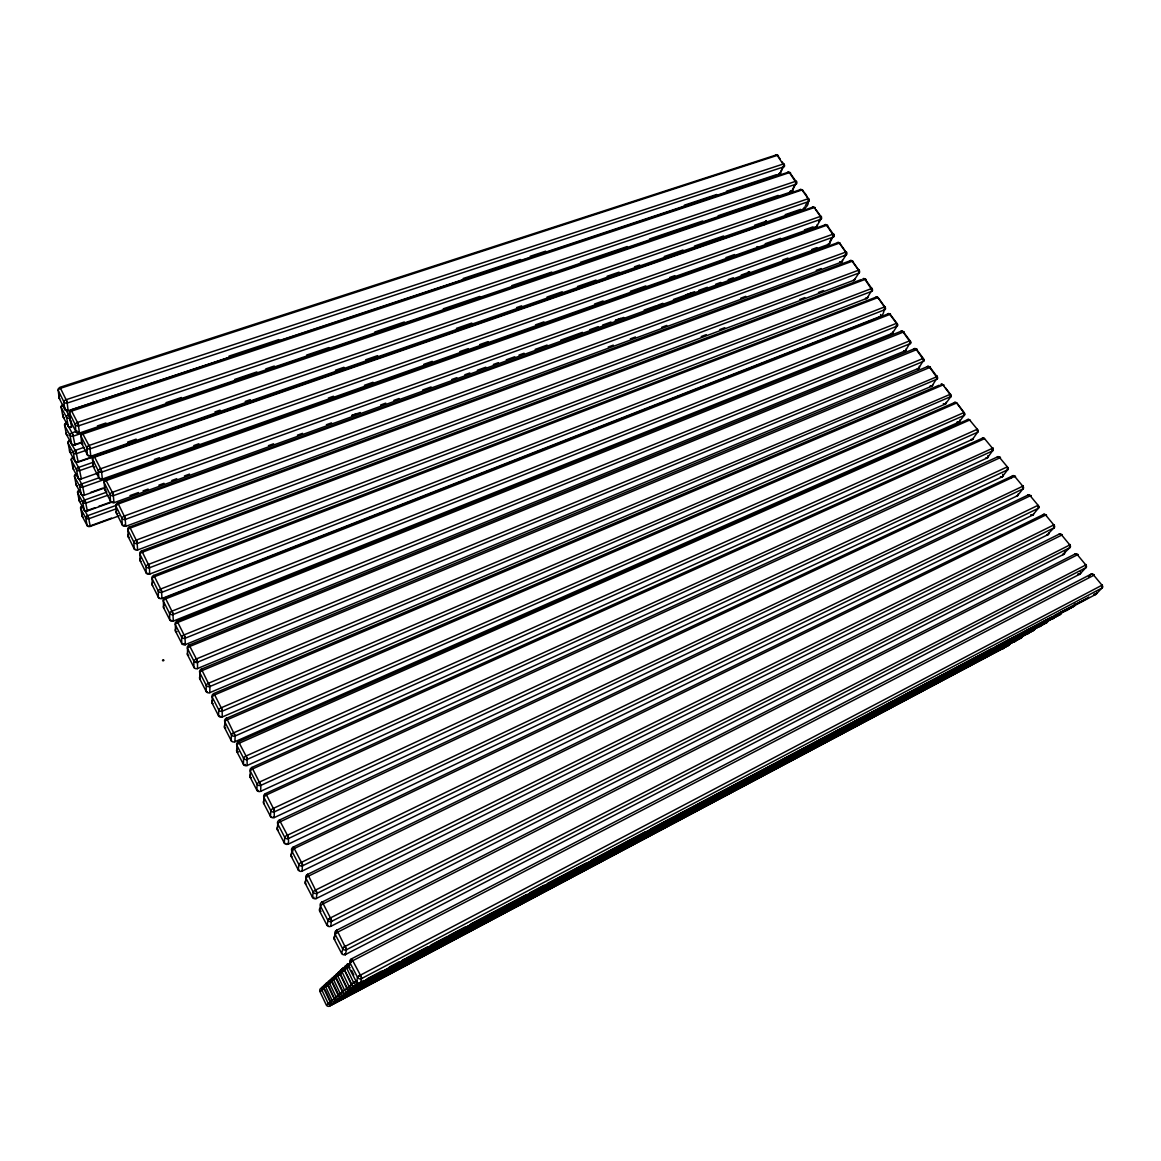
<?xml version="1.0" encoding="UTF-8"?>
<svg xmlns="http://www.w3.org/2000/svg" width="1161" height="1161" viewBox="0 0 1161 1161"><rect width="100%" height="100%" fill="white"/><g stroke="black" fill="none" stroke-linecap="round" stroke-linejoin="round"><path stroke-width="1.5" d="M188.909 645.124L914.055 348.91A2.148 1.364 68.5 0 1 916.145 349.287L923.677 359.997L918.656 368.327L197.515 668.533L197.53 662.191A2.786 2.467 -4.6 0 1 193.843 661.001L187.487 648.52A2.786 2.453 -4.4 0 1 188.895 645.269L190.012 646.343L917.117 349.417M1078.206 554.668L1077.292 554.653L1085.941 565.102M78.208 462.136L75.987 451.658L69.515 440.57A2.554 1.872 -6.3 0 0 68.064 443.081L69.733 451.673L74.914 461.236A2.54 1.887 -6.6 0 0 78.208 462.136L764.91 224.073A1.974 1.306 16.4 0 0 765.665 222.854M992.945 448.088L259.716 781.948L260.891 785.358L251.995 767.537L252.909 768.901A2.873 0.958 -28 0 0 250.297 771.165L250.123 777.202L256.857 790.162A2.83 2.598 -9 0 0 260.63 791.309L987.387 457.898L992.437 450.961A2.249 1.64 31.7 0 0 993.192 449.829M105.636 479.377L824.803 224.987A2.104 1.263 73.1 0 1 826.69 225.278L106.594 480.451A2.685 1.19 -23.6 0 0 104.171 482.584L110.048 494.383A2.714 2.293 -0.7 0 0 113.618 495.587L833.337 237.062A2.09 1.538 29.9 0 0 833.83 234.899L827.532 226.003A2.148 0.769 -36.4 0 0 826.69 225.278L833.569 235.683L829.027 244.231L113.981 502.728L113.168 493.86L105.622 479.595A2.714 2.278 -0.6 0 0 104.171 482.584L104.664 489.507L110.498 501.218A2.67 1.161 -23.8 0 0 112.022 501.799M149.754 574.115L149.334 566.379L142.048 551.49L142.426 552.186A2.728 1.088 -24.5 0 0 139.944 554.305L140.147 560.763L146.17 572.866A2.728 2.366 -1.9 0 0 149.754 574.071L867.078 298.232L871.955 289.974L864.872 279.235A2.119 1.567 31.5 0 0 862.942 278.93A2.119 1.306 71.3 0 1 864.916 279.308L865.888 279.366M885.379 307.012C884.072 305.009 884.987 315.531 879.994 316.561L161.93 598.481A2.728 2.395 -2.3 0 1 158.331 597.262L152.236 585.028L152.135 578.744A2.743 1.045 -24.9 0 1 154.645 576.64L877.89 297.564L884.464 306.954L160.798 588.961A2.743 1.03 -25 0 0 158.273 591.065L158.331 597.262A2.728 1.016 -25 0 0 159.623 597.726M780.192 159.086L778.175 156.213A2.104 0.856 -37.4 0 0 777.26 155.385L783.907 165.472L779.786 174.368L68.122 410.776L67.019 401.59L60.198 387.672L60.575 388.355A2.627 1.321 -22.1 0 0 58.253 390.517L59.095 398.005L64.682 409.238A2.612 1.277 -22.4 0 0 65.64 409.949M1062.881 554.465L1069.745 547.702A2.351 1.727 35.7 0 0 1069.949 545.104L1061.415 534.728A2.293 1.509 59.8 0 0 1058.992 534.234L321.786 902.228A2.932 2.815 -15.9 0 0 320.465 906.044L319.681 911.153L326.981 925.288L327.968 925.244L327.039 925.332M185.368 644.732L184.933 636.721L177.807 622.412L903.882 331.857M222.244 717.121L222.157 709.661L214.059 693.727L214.814 694.931A2.815 0.972 -26.7 0 0 212.231 697.108L212.1 703.116L218.558 715.815A2.786 2.525 -6 0 0 222.259 716.99L945.417 404.013L950.409 397.236A2.177 1.393 66.6 0 0 950.656 396.641L950.467 395.074A2.177 1.393 66.6 0 0 950.046 394.334L942.993 384.886A2.177 1.393 67 0 0 940.86 384.538A2.191 1.625 32.3 0 1 943.719 385.51L943.835 384.813M81.967 495.007A2.453 1.437 -24.4 0 1 81.197 494.267L76.133 484.834L74.565 476.721A2.482 1.858 -7 0 1 75.958 474.225L76.031 473.688M95.158 507.662L86.741 510.695A2.409 1.393 -24.5 0 1 84.216 510.114L82.721 502.249L77.671 492.844A2.424 1.422 -24.2 0 1 79.674 490.624L79.05 490.377A2.453 1.843 -7.3 0 0 77.671 492.844L79.209 500.754L84.216 510.114A2.438 1.858 -7.5 0 0 87.365 510.971L85.406 501.508L79.267 489.986M234.101 732.751L235.175 735.987L227.309 719.718L956.635 402.983L963.819 412.619L234.058 732.635A2.844 0.914 -27.1 0 0 231.431 734.797L231.141 740.544A2.83 0.9 -27.1 0 0 231.649 740.936M84.405 495.137L82.416 485.53L76.582 474.443A2.453 1.466 -24.1 0 0 74.565 476.721L79.659 486.183L81.197 494.267A2.467 1.858 -7.2 0 0 84.405 495.137L104.867 487.852M302.107 871.171L302.455 864.292L293.53 847.196L294.473 848.633A2.946 0.842 -28.8 0 0 291.774 850.882L291.251 856.383L298.275 869.923A2.888 2.728 -13 0 0 302.121 871.098L1032.826 514.991L1038.282 508.329L1038.326 506.138L1037.876 505.383L301.584 862.275A2.946 0.813 -29 0 0 298.856 864.524L298.275 869.923A2.932 0.798 -29 0 0 299.378 870.155M1086.217 564.754L345.368 946.288L346.515 949.713L337.445 931.166L337.938 932.022L1078.061 554.479M356.485 982.119L357.617 977.228L360.316 975.196L1102.413 584.999M859.474 270.382L858.472 270.208L858.806 273.082L137.491 543.406L136.374 540.068L858.574 270.208L852.058 261.065L852.813 261.022L130.221 528.052L137.143 541.94L137.564 550.198M1054.246 524.714L315.966 889.863L317.113 893.273L308.608 876.062L1045.669 515.049L1054.13 525.338A2.322 1.712 34.9 0 1 1053.927 527.892L1047.222 534.786M59.719 387.556L59.733 387.701A2.67 2.162 0.4 0 0 58.253 390.517L63.884 401.808L64.682 409.238A2.656 2.162 0.1 0 0 68.151 410.428M72.533 457.739A2.511 1.872 -6.6 0 0 71.358 460.133L76.51 469.668L78.092 477.984A2.511 1.872 -6.9 0 0 81.343 478.869L79.311 469L73.404 457.826A2.482 1.509 -23.9 0 0 71.358 460.133L72.969 468.478L78.092 477.984A2.482 1.48 -24.2 0 0 79.528 478.84M201.201 669.215L927.392 366.629A2.162 1.379 67.8 0 1 929.497 367.036L937.116 377.847L931.964 386.091L209.807 692.653L209.923 686.485A2.801 2.496 -5.1 0 1 206.223 685.295L199.779 672.669A2.801 2.482 -4.8 0 1 201.187 669.36L202.333 670.492L930.454 367.21M937.507 377.369A2.191 1.611 32 0 1 936.854 379.212L209.923 686.485L201.434 669.142M73.709 444.91A2.54 1.567 -23.9 0 1 71.634 444.01L69.965 435.215L64.682 425.55A2.554 1.596 -23.6 0 1 66.787 423.155L66.148 423.025A2.583 1.887 -6 0 0 64.682 425.55L66.395 434.388L71.634 444.01A2.583 1.901 -6.2 0 0 74.972 444.924L72.795 434.388L66.366 422.517M87.293 511.479L86.741 510.695L87.409 511.377M841.594 262.081L125.751 526.339L125.127 517.893L118.335 503.947L839.403 243.099A2.162 0.74 -36.2 0 1 840.143 243.825L846.5 252.793A2.104 1.553 30.5 0 1 846.021 254.999L841.594 262.081L839.693 261.733A2.104 1.277 72 0 0 841.594 262.081A2.09 1.553 30.6 0 0 842.305 260.311M161.93 598.481L161.582 590.847L153.891 575.435L154.645 576.64M1102.181 584.81L1101.978 588.017L361.564 978.578A2.99 2.917 -33.3 0 1 357.559 977.373C360.824 971.467 362.871 982.337 360.418 975.153L351.885 959.117L352.871 960.655L1094.054 575.159A2.38 1.741 36.9 0 0 1092.98 574.347M118.407 504.106L117.682 502.96L118.407 504.106A2.699 1.161 -23.9 0 0 115.969 506.24L121.905 518.154A2.728 2.322 -1 0 0 125.49 519.373L846.021 254.999L845.672 252.111L839.316 243.055A2.104 1.277 72.6 0 0 837.4 242.809L117.421 503.206A2.728 2.307 -0.8 0 0 115.969 506.24L116.361 513.002L122.253 524.845A2.699 2.307 -1.2 0 0 125.809 526.049L125.809 526.093M63.26 404.942L62.694 404.971A2.627 1.901 -5.7 0 0 61.199 407.511L62.955 416.596L68.267 426.305A2.612 1.916 -5.9 0 0 71.648 427.219L69.5 416.639L64 406.277M119.177 515.832L90.268 526.397A2.409 1.843 -7.9 0 1 87.148 525.541L85.696 517.879L80.704 508.562A2.409 1.829 -7.6 0 1 82.054 506.094L82.678 506.37A2.395 1.379 -24.4 0 0 80.704 508.562L82.199 516.253L87.148 525.541A2.38 1.35 -24.6 0 0 88.817 526.296M1031.026 495.689L1030.112 495.689L1038.514 505.804A2.307 1.683 34.1 0 1 1038.282 508.329L302.745 865.7A2.902 2.743 -12.2 0 1 298.856 864.524L291.774 850.882A2.902 2.714 -11.3 0 1 293.109 847.211L293.254 847.022M247.191 765.578L247.003 757.901L238.6 741.792L239.456 743.084A2.859 1.001 -27.7 0 0 236.873 745.347L236.815 751.573L243.447 764.344A2.815 2.554 -8.2 0 0 247.191 765.491L972.584 439.308L977.504 432.284L977.504 430.092L977.069 429.367L246.161 755.942L247.337 759.367A2.844 2.569 -7.8 0 1 243.563 758.206L236.873 745.347A2.83 2.554 -7.5 0 1 238.252 741.923L238.542 741.734M331.973 979.463C325.733 984.093 329.666 981.292 333.947 977.664M1009.707 643.731A2.133 1.712 52.9 0 1 1008.938 645.24L329.709 1006.05A2.699 2.583 -67 0 1 326.241 1004.918L319.957 991.625A2.685 2.569 -65.3 0 1 321.191 988.04L326.241 984.673M93.968 456.128L93.968 456.258A2.699 2.249 -0.3 0 0 92.503 459.19L93.083 466.258L98.859 477.853A2.656 1.19 -23.4 0 0 100.456 478.463M176.762 621.295L176.748 621.469A2.772 2.409 -4 0 0 175.34 624.676L175.514 631.178L181.74 643.426A2.757 2.424 -4.5 0 0 185.383 644.587L905.464 350.738L910.369 342.321L902.91 331.698A2.148 1.35 69.3 0 0 900.863 331.364L176.835 621.193L177.851 622.485A2.772 1.088 -25.8 0 0 175.34 624.676L181.609 637.012L181.74 643.426A2.757 1.045 -26 0 0 183.569 643.774M1064.521 552.07A2.322 1.712 35.8 0 1 1064.013 554.174L330.798 926.347L331.436 919.904L322.99 903.36M173.352 621.251L172.829 613.008L165.472 598.292L165.82 598.931A2.757 1.117 -25.5 0 0 163.338 601.122L163.614 607.769L169.767 619.872A2.743 2.38 -4.1 0 0 173.381 621.033L892.417 333.309L896.974 326.197L896.974 324.021L889.747 314.21L890.487 314.152L165.733 598.844M271.079 816.749A2.888 0.885 -28.4 0 1 270.469 816.372L270.803 810.581A2.902 0.9 -28.4 0 1 273.459 808.332L1007.109 466.94L1007.545 469.871L1002.349 476.707L274.243 817.605L274.272 810.189L266.479 794.922L1000.463 457.565M332.743 978.113L338.011 973.963M335.631 1001.217L333.584 1002.959A2.743 2.612 -67.6 0 1 330.072 1001.798L323.672 988.301A2.728 2.612 -65.9 0 1 324.906 984.644L326.821 982.903L327.968 984.325M315.966 889.994L315.966 889.863A2.975 0.769 -29.3 0 0 313.209 892.098L312.498 897.308A2.902 2.772 -15.3 0 0 316.373 898.483L1048.325 534.466A2.307 1.698 35 0 0 1048.963 532.667M804.196 208.995L90.805 456.258L89.789 447.058L82.431 433.155A2.699 2.22 -0.1 0 0 80.965 436.057L86.712 447.595A2.699 2.235 -0.2 0 0 90.239 448.799L808.317 201.666A2.075 1.509 28.7 0 0 808.825 199.547L802.643 190.81A2.133 0.813 -36.9 0 0 801.758 190.027C807.925 195.048 812.439 204.873 802.846 209.241A2.09 1.234 73.7 0 0 804.196 208.995A2.061 1.509 28.7 0 0 804.907 207.239M265.303 793.703L997.27 457.013A2.22 1.451 63.6 0 1 999.534 457.463L1007.806 467.419A2.264 1.654 32.5 0 1 1007.545 469.871L274.635 811.742A2.873 2.656 -9.5 0 1 270.803 810.581L263.924 797.346A2.873 2.627 -9 0 1 265.288 793.805L266.29 794.603M349.853 988.925C351.841 990.623 353.916 986.531 351.957 984.688L343.583 967.926L344.222 968.724M356.993 981.655L356.645 980.871L354.482 982.046M339.854 972.671L348.169 990.231L345.905 993.003M135.329 549.255A2.699 1.088 -24.4 0 1 134.154 548.718L133.892 542.187A2.714 1.103 -24.4 0 1 136.374 540.068L136.258 540.126M153.571 575.435L153.557 575.537A2.757 2.395 -1.8 0 0 152.135 578.744L158.273 591.065A2.757 2.409 -2 0 0 161.901 592.284L884.726 309.74A2.133 1.596 32.5 0 0 885.248 307.592M260.63 791.309L260.891 785.3A2.859 2.612 -8.5 0 1 257.089 784.197L250.297 771.165A2.859 2.583 -8.2 0 1 251.676 767.682L251.937 767.494M334.789 998.779L335.631 1001.072L328.316 985.021L326.778 985.849M889.79 314.297L889.79 314.297A2.133 1.335 70 0 0 887.788 313.978L164.76 597.959A2.757 2.38 -3.6 0 0 163.338 601.122L169.535 613.298L169.767 619.872A2.743 1.074 -25.7 0 0 171.262 620.337M992.713 448.552L984.513 438.597A2.206 1.437 64.5 0 0 982.293 438.263L251.69 767.537M1023.32 485.966L287.406 835.238L279.569 820.334L280.411 821.669A2.917 0.885 -28.6 0 0 277.74 823.918L277.334 829.607L284.271 842.944A2.902 0.842 -28.7 0 0 285.098 843.278M1047.701 620.554A2.22 1.756 52.4 0 1 1046.975 622.456L341.755 996.443L340.942 995.645M60.488 388.282L777.26 155.385A2.046 1.48 27.3 0 1 778.175 156.213M273.459 808.332L274.635 811.742M239.326 743.142L969.667 420.021L977.794 429.904A2.235 1.625 30.9 0 1 977.504 432.284L247.337 759.367M234.856 741.821L235.19 735.929A2.83 2.569 -6.3 0 1 231.431 734.797L224.828 721.852A2.815 2.554 -5.9 0 1 226.221 718.427L227.44 719.675A2.83 0.929 -27 0 0 224.828 721.852L224.595 727.686L231.141 740.544A2.801 2.554 -6.7 0 0 234.856 741.734L958.986 422.125L964.109 415.435L963.746 412.532A2.191 1.408 65.8 0 1 964.109 415.435L235.175 735.987M259.716 782.079L259.716 781.948A2.888 0.943 -28.1 0 0 257.089 784.197L256.857 790.162A2.859 0.929 -28.1 0 0 258.322 790.438M279.38 820.159L279.104 820.305A2.888 2.67 -10 0 0 277.74 823.918L284.735 837.357A2.888 2.699 -10.6 0 0 288.581 838.518C286.157 831.116 289.757 839.838 288.073 844.192M90.239 448.799L89.107 445.447L808.041 198.763A2.133 0.813 -36.8 0 1 808.825 199.547M114.025 502.582L114.025 502.481A2.699 2.278 -0.9 0 1 110.498 501.218L110.048 494.383A2.685 1.176 -23.7 0 1 112.486 492.249L833.076 234.159A2.148 0.755 -36.3 0 1 833.83 234.899L831.668 238.484M226.221 718.427L954.458 402.606A2.206 1.64 33 0 1 954.966 402.475M357.544 983.773C357.994 984.18 353.278 985.718 354.961 985.762M66.119 399.703L783.341 163.991A2.09 1.219 75 0 1 783.719 166.879L67.382 403.012A2.685 2.177 0.3 0 1 63.884 401.808A2.627 1.306 -22.3 0 1 66.221 399.645L67.382 403.012M323.092 903.853L1062.271 534.829M222.477 711.083L221.345 707.717L950.569 394.16L950.467 395.074A2.177 1.393 66.6 0 1 950.656 396.641L222.477 711.083A2.815 2.54 -5.6 0 1 218.747 709.893L212.231 697.108A2.815 2.525 -5.3 0 1 213.624 693.741L213.885 693.552M207.297 691.796A2.786 0.972 -26.6 0 1 206.136 691.39L206.223 685.295A2.815 0.987 -26.6 0 1 208.791 683.118L937.42 376.469M345.368 946.288L343.032 947.855L345.267 946.389M852.058 261.138L852.058 261.138A2.119 1.292 71.9 0 0 850.113 260.79L129.335 527.065A2.728 2.337 -1.1 0 0 127.884 530.142L128.189 536.745L134.154 548.718A2.714 2.337 -1.6 0 0 137.724 549.922L854.278 280.077L858.806 273.082A2.104 1.567 31.2 0 0 859.271 270.861L852.871 261.805A2.104 1.567 30.9 0 0 850.113 260.79M279.119 820.217L1012.436 475.981A2.278 1.669 32.9 0 1 1015.411 476.924L1015.469 476.242M108.046 495.166L85.899 503.105L84.622 500.072L106.899 492.09M238.266 741.792L967.476 419.731A2.22 1.625 30.6 0 1 968.956 419.701M71.024 410.036L71.024 410.297A2.685 2.191 0.2 0 0 69.544 413.156L70.299 420.514L75.944 431.863A2.67 2.191 -0.1 0 0 79.427 433.053L791.947 191.609L796.156 182.799L789.451 172.626A2.119 0.842 -37.1 0 1 790.351 173.439L796.49 182.103A2.061 1.509 28.2 0 1 795.967 184.193L78.745 425.782A2.685 2.206 0.1 0 1 75.233 424.578L69.544 413.156A2.641 1.292 -22.5 0 1 71.895 411.009L789.451 172.626A2.09 1.219 74.7 0 0 787.651 172.423L71.039 409.949L78.28 424.026L79.427 433.053M757.625 246.64A1.945 1.306 16.4 0 1 757.204 248.439L82.881 487.054A2.482 1.872 -7 0 1 79.659 486.183A2.467 1.451 -24.3 0 1 81.691 483.905L98.772 477.882A2.685 2.249 -0.6 0 0 102.371 479.058L816.56 226.54L820.783 219.284A2.075 1.524 29.3 0 0 821.422 217.368M302.745 865.7L301.512 862.391M322.947 903.287L323.237 903.809A2.99 0.74 -29.4 0 0 320.465 906.044L327.765 920.092A2.946 2.83 -17.7 0 0 331.712 921.283L330.551 917.858L1070.21 544.741M93.461 465.779L79.79 470.553L78.542 467.448L93.983 461.991M184.048 634.922L909.745 340.797A2.148 1.35 68.9 0 1 910.137 343.7L185.281 638.187A2.772 2.438 -4.2 0 1 181.609 637.012A2.772 1.059 -26 0 1 184.135 634.82L185.281 638.187M1030.939 495.471L294.386 848.459M646.314 241.807L73.317 436.13A2.598 1.901 -6.1 0 1 69.965 435.215A2.554 1.582 -23.8 0 1 72.069 432.821L77.221 431.079M357.095 981.916L356.645 980.871L354.221 982.206M929.497 367.036L930.237 366.876M70.299 427.248A2.583 1.611 -23.7 0 1 68.267 426.305L66.54 417.249A2.598 1.625 -23.6 0 1 68.688 414.796L69.95 418.178A2.641 1.916 -5.8 0 1 66.54 417.249L61.199 407.511A2.583 1.64 -23.4 0 1 63.333 405.073L62.912 404.434M172.031 611.107L896.582 323.295A2.133 1.335 69.6 0 1 896.974 326.197L173.192 614.474A2.772 2.395 -3.8 0 1 169.535 613.298A2.757 1.103 -25.7 0 1 172.031 611.107L173.192 614.474M345.978 989.143L347.429 988.359L345.804 989.245M351.29 985.036L352.001 984.775L350.143 985.674M149.638 567.714L148.521 564.377L872.129 288.32L871.389 288.45A2.119 1.321 71 0 1 871.708 291.338L149.638 567.714A2.743 2.38 -1.7 0 1 146.025 566.495L139.944 554.305A2.743 2.366 -1.5 0 1 141.381 551.185L141.627 550.967M916.189 349.229L916.987 349.156M292.717 851.361L293.123 847.153L1027.775 495.181A2.293 1.683 33.7 0 1 1029.473 495.181M902.91 331.698L903.751 331.596M82.431 432.922L799.929 189.794A2.061 1.509 28.4 0 1 801.279 189.823M125.49 519.373L124.358 516.021L845.759 252.097A2.162 0.74 -36.1 0 1 846.5 252.793L844.279 256.349M112.399 492.337L113.618 495.587M984.513 438.684L252.808 768.814M89.15 445.548L89.15 445.548A2.656 1.234 -23.1 0 0 86.712 447.595L87.336 454.735A2.641 1.219 -23.1 0 0 88.889 455.388M877.876 297.637L877.876 297.637A2.133 1.321 70.6 0 0 875.887 297.231L153.832 575.377M208.791 683.118L209.923 686.485M287.899 844.294L287.188 843.452L287.957 844.308L1017.5 495.747L1022.826 488.984L1023.131 485.82M1061.415 534.829L1062.126 534.568M194.482 667.735A2.772 1.016 -26.3 0 1 193.872 667.256L193.843 661.001A2.786 2.467 -4.6 0 0 197.53 662.191L923.43 361.361A2.162 1.364 68.2 0 0 923.053 358.473L196.369 658.94L189.17 645.066M956.635 403.07L956.635 403.07A2.177 1.408 66.2 0 0 954.458 402.606M1046.54 515.165L1045.669 515.136A2.278 1.495 60.8 0 0 1043.289 514.584L307.346 874.523A2.917 2.757 -13.2 0 0 306.011 878.253L305.358 883.565L312.498 897.308A2.946 0.755 -29.3 0 0 314.036 897.337M81.691 483.905L82.881 487.054M316.155 898.629L317.113 893.273L1053.927 527.892L1053.52 524.946L1054.391 524.961M129.335 526.891L130.351 528.023A2.714 1.117 -24.2 0 0 127.884 530.142L133.892 542.187A2.743 2.351 -1.3 0 0 137.491 543.406M72.069 432.821L73.317 436.13M332.699 977.823L332.743 977.504A2.815 2.699 -67.2 0 0 331.48 981.277L338.112 995.238A2.83 2.714 -69 0 0 341.755 996.443L1046.975 622.456A2.22 1.379 58.2 0 0 1047.338 620.584M339.709 998.01L337.604 999.752A2.786 2.67 -68.3 0 1 334.02 998.576L327.504 984.847A2.772 2.656 -66.5 0 1 328.766 981.132M999.534 457.463L1000.26 457.26M799.929 189.794A2.104 1.234 74.2 0 1 801.758 190.027L83.345 433.909A2.656 1.263 -22.9 0 0 80.965 436.057L81.633 443.27L87.336 454.735A2.67 2.22 -0.4 0 0 90.834 455.939M197.501 668.605L197.515 668.533A2.772 2.453 -4.9 0 1 193.872 667.256L187.56 654.862A2.757 2.438 -4.7 0 1 187.487 653.048M328.607 919.091L326.923 925.099A2.917 2.815 -19 0 0 330.827 926.275L330.827 926.275M349.214 965.401L347.923 963.732L345.586 966.562M343.801 969.319L338.997 971.83A2.888 2.772 -68.4 0 0 337.691 975.69L344.512 990.014A2.902 2.786 -70.2 0 0 348.256 991.247L347.429 988.359M141.395 551.011L861.259 279.569M777.231 155.313L777.26 155.385A2.09 1.219 75.2 0 0 775.475 155.211L59.922 387.324M969.725 420.064L969.667 420.108A2.191 1.422 65.4 0 0 967.476 419.731M1074.897 604.286A2.293 1.785 52 0 1 1074.157 606.187L350.506 989.448A2.917 2.801 -70.7 0 1 346.733 988.214L339.839 973.76A2.902 2.801 -68.9 0 1 341.145 969.87L343.409 967.839A2.932 2.83 -69.3 0 0 342.031 971.801L348.982 986.371A2.946 2.83 -71.1 0 0 352.784 987.619L351.827 984.76M336.139 933.139L337.938 932.022L335.166 934.141L334.223 939.147L334.963 939.351M321.8 902.17L322.656 902.837L321.945 902.068M361.564 978.578L360.389 983.178L1095.955 594.301L1101.978 588.017A2.395 1.756 37.3 0 0 1102.137 585.347L1093.401 574.811L1094.17 574.622M209.822 692.566L209.807 692.653A2.786 2.482 -5.4 0 1 206.136 691.39L199.75 678.837L199.779 672.669A2.801 1.016 -26.4 0 1 202.333 670.492L202.275 670.376M1086.086 564.522L1085.767 567.744L346.515 949.713A2.961 2.873 -23.3 0 1 342.553 948.508L343.075 947.826L341.624 953.486M1030.17 495.631L1030.112 495.689A2.249 1.48 61.7 0 0 1027.775 495.181M1086.13 565.363A2.366 1.741 36.5 0 1 1085.767 567.744L1079.89 574.115L345.339 954.618L346.515 949.713M213.639 693.61L939.191 385.234M351.507 958.812L351.333 958.942A2.975 2.902 -27.6 0 0 350.027 962.89L348.982 967.679L356.442 981.945A2.961 2.902 -35.4 0 0 360.403 983.135L360.403 983.135M350.796 961.308L351.333 958.942L1090.948 574.231A2.38 1.741 36.9 0 1 1092.37 574.115M336.458 930.338L336.443 930.367A2.961 2.859 -20.1 0 0 335.137 934.242L342.553 948.508M307.36 874.451L308.739 876.018A2.961 0.798 -29.1 0 0 306.011 878.253L313.209 892.098A2.932 2.786 -14.4 0 0 317.113 893.273M196.296 658.911L197.515 662.06L196.441 658.94A2.801 1.03 -26.3 0 0 193.843 661.001M148.492 564.493L148.521 564.377A2.728 1.074 -24.7 0 0 146.025 566.495L146.17 572.866A2.714 1.045 -24.7 0 0 148.071 573.229M84.695 500.101L84.724 500.014A2.424 1.408 -24.4 0 0 82.721 502.249A2.453 1.858 -7.4 0 0 85.899 503.105M1045.669 515.136L1046.366 514.904M345.499 954.531L345.499 954.487A2.946 2.859 -25 0 1 341.566 953.312L334.223 939.147A2.932 2.83 -21.6 0 1 334.978 935.65M801.83 189.983L801.714 189.954A2.061 1.509 28.4 0 1 802.643 190.81M287.333 835.209L287.42 835.107A2.932 0.856 -28.7 0 0 284.735 837.357L284.271 842.944A2.873 2.685 -11.3 0 0 288.088 844.105M764.91 224.073A2.003 1.132 73.2 0 1 764.562 224.624L765.97 220.75M814.427 207.717A2.075 1.524 29 0 1 815.037 208.327A2.133 0.798 -36.7 0 0 814.166 207.572L94.897 457.057A2.67 1.219 -23.2 0 0 92.503 459.19L98.322 470.858A2.714 2.264 -0.4 0 0 101.863 472.063L820.783 219.284L820.421 216.41L814.18 207.5A2.104 1.248 73.7 0 0 812.308 207.311L94.012 455.925L101.413 470.336L102.371 479.058M327.765 920.092L330.072 918.119L328.766 918.975M221.301 707.847L221.345 707.717A2.83 0.958 -26.8 0 0 218.747 709.893L218.558 715.815A2.801 0.929 -26.9 0 0 220.024 716.134M335.137 934.242L335.892 933.342M350.404 963.311L345.572 965.836L345.659 966.852M357.559 977.373L350.027 962.89L352.813 960.568L351.057 961.801M124.358 516.021L124.416 516.137A2.699 1.132 -24.1 0 0 121.905 518.154L122.253 524.845A2.685 1.117 -24.1 0 0 123.922 525.352M350.027 962.89L350.796 961.99M260.891 785.358L992.437 450.961L992.002 448.044L992.844 447.87M78.484 467.419L78.571 467.346A2.496 1.495 -24.1 0 0 76.51 469.668A2.525 1.887 -6.7 0 0 79.79 470.553M331.712 921.283L1069.745 547.702L1070.065 544.494M780.961 171.059L784.241 164.804L782.224 161.945M1000.303 457.869L1000.347 457.782A2.264 1.654 32.1 0 0 998.953 457.042M341.131 969.885L341.334 971.191M273.27 816.734L274.257 817.518A2.859 2.641 -10 0 1 270.469 816.372L263.634 803.223L263.924 797.346A2.902 0.929 -28.3 0 1 266.566 795.096L265.608 793.66M805.386 205.671L806.75 203.233M896.974 326.197A2.148 1.582 29.9 0 0 897.366 323.948L895.552 326.792M78.745 425.782L77.598 422.43L795.677 181.29A2.119 0.827 -37 0 1 796.49 182.103L792.455 189.519A2.046 1.495 28.2 0 1 791.947 191.609L790.133 191.376A2.104 0.813 -36.9 0 0 790.946 190.984M818.737 221.49L821.277 217.151L816.081 209.793M865.729 279.903L872.172 289.089A2.119 1.582 31.8 0 1 871.708 291.338M831.232 239.195L829.505 242.069A2.075 1.538 29.9 0 1 829.027 244.231L827.619 244.42A2.09 1.263 72.6 0 0 829.027 244.231M923.808 359.054L923.808 359.054A2.177 1.596 31.3 0 1 923.43 361.361M970.407 420.659L970.407 420.659A2.22 1.625 30.6 0 0 969.972 420.224M943.066 384.93L214.698 694.873M77.497 422.488L77.642 422.531A2.641 1.277 -22.7 0 0 75.233 424.578L75.944 431.863A2.627 1.248 -22.7 0 0 78.005 432.472M1030.765 496.124L1030.794 496.081A2.293 1.683 33.7 0 0 1030.315 495.674M1010.68 478.259L1012.436 475.981A2.235 1.466 62.7 0 1 1014.743 476.46L1023.059 486.503A2.278 1.669 33.3 0 1 1022.826 488.984L288.596 838.474M322.99 989.259L320.451 991.465M1002.625 474.269L1002.625 474.269A2.249 1.654 32.6 0 1 1002.349 476.707L1000.68 476.794M1046.337 515.499L1046.337 515.499A2.307 1.698 34.5 0 0 1043.289 514.584M331.451 981.321L336.08 977.968M1061.081 612.428A2.249 1.771 52.2 0 1 1060.37 614.445L346.051 993.003A2.873 2.757 -69.8 0 1 342.335 991.784L335.587 977.591L339.302 974.718M1062.01 535.192L1062.01 535.192A2.337 1.712 35.3 0 0 1058.992 534.234M1088.786 597.305A2.322 1.8 51.9 0 1 1088.336 597.697L355.121 985.762A2.975 2.859 -71.6 0 1 351.275 984.499L344.251 969.798L348.866 966.387L348.053 966.823M779.786 174.368L778.48 174.643A2.075 1.205 74.7 0 0 779.786 174.368A2.046 1.48 27.6 0 0 780.308 172.307A2.104 0.842 -37.1 0 1 779.611 173.178M338.17 995.253L341.16 992.945M1088.583 576.77L1090.948 574.231A2.337 1.538 57.8 0 1 1093.473 574.898L1093.415 574.797M817.199 224.624A2.061 1.524 29.3 0 1 816.56 226.54L815.704 226.99M246.059 756.043L246.161 755.942A2.859 0.987 -27.8 0 0 243.563 758.206L243.447 764.344A2.844 0.972 -27.9 0 0 245.421 764.504M338.997 971.83C340.681 971.104 335.776 975.559 336.835 973.803A2.859 2.757 -68 0 0 335.587 977.591L335.398 976.14L335.877 976.894M893.07 331.495A2.133 1.567 30 0 1 892.417 333.309L890.922 333.497M336.617 930.222L337.416 931.107L336.443 930.367L1074.883 554.116A2.351 1.727 36.1 0 1 1077.176 554.407M855.077 278.582A2.09 1.567 31.2 0 1 854.278 280.077L853.379 280.483M906.131 348.939A2.148 1.582 30.6 0 1 905.464 350.738L903.955 350.883M867.847 296.621A2.104 1.582 31.9 0 1 867.078 298.232L865.613 298.362M919.193 366.266A2.162 1.596 31.3 0 1 918.656 368.327L917.698 368.719M879.574 316.895L879.994 316.561A2.119 1.582 32.6 0 0 880.589 314.529M329.332 1002.669L326.836 1004.686M344.57 989.97L342.335 991.784L343.075 991.494M350.738 985.341L346.704 988.243L347.85 987.721M972.584 439.308L970.959 439.438A2.191 1.408 64.8 0 0 972.584 439.308A2.22 1.625 31 0 0 973.339 438.19M932.747 384.755A2.177 1.611 32 0 1 931.964 386.091L930.396 386.192M363.901 980.479L357.486 983.875A2.99 2.888 -72.1 0 1 353.612 982.598L346.515 967.752L347.937 966.895M343.017 971.177L339.839 973.76L340.579 973.484M335.195 987.634L331.727 980.464L332.264 981.48L327.939 984.717M987.387 457.898L985.733 458.014A2.206 1.422 64 0 0 987.387 457.898A2.235 1.64 31.8 0 0 987.793 455.678M325.646 986.531L326.386 986.081L323.861 988.258M945.417 404.013L943.356 403.622A2.162 1.379 66.4 0 0 945.417 404.013A2.177 1.625 32.7 0 0 946.113 402.301M959.567 420.122A2.191 1.64 33.5 0 1 958.986 422.125L957.375 422.183M337.285 996.182L334.02 998.576L334.934 998.184M333.236 999.476L330.493 1001.638M353.655 982.569L351.275 984.499L352.233 984.093M1017.5 495.747L1016.441 496.095A2.235 1.451 62.1 0 0 1017.5 495.747A2.264 1.669 33.4 0 0 1018.153 493.991M1033.566 513.772A2.293 1.683 34.2 0 1 1032.826 514.991L1031.084 515.02M331.64 1004.512A2.714 2.598 -67.3 0 1 328.142 1003.365L321.8 989.97C325.269 989.564 324.587 984.064 323.164 989.157M349.069 986.313L349.867 985.82M1080.267 571.763A2.351 1.727 36.6 0 1 1079.89 574.115L1078.047 574.056M338.446 975.211L340.594 974.035L340.1 973.078M334.252 978.984L335.993 978.012M336.719 996.515L337.604 996.007M340.957 993.061L341.798 992.597M328.839 1002.944C331.886 999.447 332.815 1007.356 330.159 1002.204M343.09 971.133L344.977 970.103L344.469 969.13M326.851 985.805L328.142 985.108M1096.55 592.415A2.366 1.741 37.4 0 1 1095.955 594.301L1094.083 594.2M343.525 970.886L344.846 970.074M330.885 982.221L332.264 981.48M341.668 992.67L343.061 991.915L336.356 977.823M337.474 996.08L338.402 995.572M333.425 999.374L334.426 998.837L333.744 999.2M342.002 992.481C344.12 990.478 344.295 997.691 343.192 992.191M339.505 974.616L340.594 974.035M367.05 978.81L381.534 971.162M389.385 967.011L399.152 961.859M402.359 960.162L405.566 958.464M406.93 957.738L427.669 946.781M430.862 945.098L447.232 936.448M448.407 935.824L464.864 927.131M470.742 924.025L482.497 917.814M483.513 917.277L526.63 894.492M529.837 892.809L544.233 885.19M547.426 883.506L570.646 871.229M571.43 870.823L585.826 863.218M591.486 860.228L603.415 853.915M604.3 853.451L629.944 839.896M630.612 839.548L645.008 831.944M650.784 828.896L673.873 816.691M674.831 816.183L691.506 807.374M692.449 806.866L750.833 776.027M751.762 775.533L774.88 763.314M775.795 762.835L792.513 753.997M793.427 753.518L834.193 731.981M835.093 731.503L851.826 722.664M852.725 722.186L875.873 709.951M876.773 709.473L893.448 700.663M894.405 700.17L910.979 691.405M912.024 690.853L992.336 648.418M995.369 646.808L1051.532 617.13M1054.725 615.446L1088.336 597.683A2.307 1.495 57.5 0 0 1088.728 597.247M352.784 987.619L1074.157 606.187A2.278 1.451 57.8 0 0 1074.564 604.3M348.256 991.247L1060.37 614.445A2.249 1.408 58 0 0 1060.719 612.457M326.517 983.802L329.724 982.119M344.367 968.187L341.145 969.87L341.232 970.872M334.832 998.242L334.092 998.576M345.368 969.348L344.802 969.609M347.56 987.866L346.791 988.229M330.595 1001.595L330.232 1001.769M1037.876 505.383L1037.876 505.383A2.264 1.48 61.3 0 1 1038.282 508.329M280.411 821.669L1014.685 476.373M749.484 272.414L748.206 272.109M1007.197 466.911L1007.109 466.94A2.235 1.451 63.2 0 1 1007.545 469.871M977.069 429.367L977.069 429.367A2.206 1.422 65 0 1 977.504 432.284M163.324 660.769L162.961 659.956M163.933 660.522L163.527 659.724M344.382 969.798L344.382 969.798A2.961 2.859 -69.8 0 1 345.572 965.836M142.426 552.186L865.656 279.177M701.229 336.559L706.28 334.658M719.733 329.593L724.769 327.692M799.769 299.48L804.863 297.564M818.432 292.47L823.512 290.555M1101.6 585.071L1101.702 585.086A2.351 1.538 57.3 0 1 1101.978 588.017M608.204 347.008L613.313 345.136M630.336 338.867L635.43 336.98M661.712 327.3L666.762 325.443M740.718 298.188L745.754 296.331M816.198 270.382L821.233 268.525M89.629 526.093L111.514 518.096M116.622 505.209L87.67 515.687A2.395 1.379 -24.6 0 0 85.696 517.879A2.424 1.843 -7.7 0 0 88.831 518.735L116.056 508.852M1085.491 564.812L1085.39 564.783A2.322 1.524 58.3 0 1 1085.767 567.744M98.67 506.385L110.6 502.089M351.652 415.464L356.761 413.606M380.619 405L385.742 403.157M518.996 355.077L524.09 353.249M615.562 320.247L620.656 318.404M686.195 294.763L694.597 291.73M728.194 279.612L733.317 277.769M782.79 259.919L787.942 258.061M811.786 249.455L816.909 247.598M87.365 510.971L112.675 501.842M129.945 495.616L138.449 492.54M143.05 490.885L148.115 489.057M158.883 485.167L163.991 483.324M171.726 480.538L176.791 478.709M184.425 475.952L189.533 474.109M268.438 445.65L273.546 443.807M297.419 435.186L302.528 433.343M326.401 424.737L331.509 422.894M351.827 415.551L360.258 412.518M393.869 400.385L399.065 398.513M422.691 389.994L431.123 386.947M451.76 379.502L456.868 377.659M464.806 374.785L469.842 372.971M477.302 370.286L485.82 367.21M493.367 364.481L498.403 362.667M506.24 359.837L514.758 356.761M535.192 349.388L547.107 345.093M560.734 340.173L582.416 332.351M589.686 329.739L598.191 326.662M602.617 325.065L611.02 322.032M615.228 320.523L623.733 317.446M644.166 310.074L656.444 305.648M657.794 305.154L662.902 303.311M673.409 299.523L691.84 292.877M698.849 290.337L707.339 287.289M715.684 284.271L720.792 282.428M741.226 275.055L749.745 271.979M90.587 492.453L102.545 488.186M154.326 459.524L159.449 457.724M193.771 445.592L198.894 443.778M328.374 398.049L333.497 396.235M364.452 385.292L372.986 382.288M423.78 364.336L432.255 361.347M459.771 351.623L468.304 348.619M479.638 344.614L488.113 341.624M535.511 324.877L543.972 321.887M594.577 304.008L603.11 300.989M630.408 291.353L645.821 285.911M669.708 277.464L674.831 275.665M725.973 257.597L734.536 254.564M765.215 243.737L780.584 238.295M804.457 229.863L812.99 226.859M1069.455 544.785L1069.455 544.77A2.307 1.509 59.3 0 1 1069.745 547.702M81.343 478.869L98.424 472.861M821.364 216.962A2.148 0.784 -36.5 0 0 820.421 216.41L100.731 468.725A2.67 1.205 -23.4 0 0 98.322 470.858L98.859 477.853M127.594 442.109L136.171 439.148M214.945 411.908L220.082 410.123M245.203 401.445L250.312 399.674M335.456 370.228L343.961 367.282M365.657 359.779L377.644 355.629M456.418 328.389L471.83 323.063M516.558 307.592L521.637 305.836M547.005 297.056L562.229 291.788M577.438 286.535L596.043 280.091M607.13 276.26L619.118 272.124M634.53 266.783L639.667 265.013M664.252 256.508L683.002 250.021M694.467 246.059L723.593 235.988M754.621 225.249L766.565 221.127M785.242 214.654L800.655 209.328M92.967 456.592L77.555 461.933A2.511 1.509 -24.1 0 1 74.914 461.236L73.288 452.688L68.064 443.081A2.511 1.553 -23.8 0 1 70.139 440.73L69.675 440.048M83.926 447.391L75.363 450.323A2.525 1.538 -24 0 0 73.288 452.688A2.554 1.887 -6.4 0 0 76.597 453.588L86.886 450.047M1053.622 524.975L1053.622 524.975A2.278 1.495 60.3 0 1 1053.927 527.892M74.319 444.75L79.47 442.994M74.972 444.924L81.821 442.588M97.408 425.927L105.97 423.025M165.994 402.707L181.421 397.483M234.58 379.487L256.871 371.941M265.811 368.908L274.315 366.034M306.591 355.106L328.882 347.56M374.785 332.017L404.333 322.003M443.284 308.811L479.783 296.461M511.841 285.606L551.794 272.08M580.456 262.371L627.245 246.538M649.536 238.977L702.695 220.982M718.122 215.757L778.204 195.411M649.449 240.748L714.697 218.616M718.035 217.484L772.892 198.879M349.519 967.781L350.071 967.621M228.993 356.137L278.945 339.578M463.094 278.538L520.462 259.527M530.2 256.291L545.699 251.168M684.293 205.221L716.671 194.497M726.394 191.275L776.317 174.731M1022.406 486.053L1022.406 486.053A2.249 1.466 62.2 0 1 1022.826 488.984M177.706 622.499L176.965 621.208M992.002 448.044L992.002 448.044A2.22 1.437 64.1 0 1 992.437 450.961M790.22 191.362L790.22 191.347A2.075 1.219 74.2 0 0 791.947 191.609M82.562 506.399L82.126 505.601M937.333 376.164L936.477 376.309A2.162 1.379 67.4 0 1 936.854 379.212M308.666 875.902L307.491 874.335M106.594 480.451L105.68 479.29M94.767 457.057L94.201 455.954M83.345 433.909L82.649 432.835M884.493 306.852L884.406 306.867A2.133 1.335 70.3 0 1 884.726 309.74M227.44 719.675L226.322 718.195M859.329 270.121L858.472 270.208A2.119 1.306 71.6 0 1 858.806 273.082M130.221 527.994L129.568 526.818M845.774 252.14L845.774 252.126A2.119 1.292 72.3 0 1 846.021 254.999M833.09 234.203L833.09 234.203A2.104 1.277 72.9 0 1 833.337 237.062M820.508 216.425L820.508 216.425A2.104 1.263 73.4 0 1 820.783 219.284M808.041 198.807L808.041 198.792A2.104 1.248 74 0 1 808.317 201.666M795.59 181.305L795.59 181.305A2.09 1.234 74.5 0 1 795.967 184.193M884.508 306.91L885.262 306.751M783.341 163.991L783.399 164.064A2.119 0.856 -37.2 0 1 784.241 164.804A2.046 1.495 27.6 0 1 783.719 166.879M78.643 432.516L79.398 433.401M349.113 967.795L348.982 967.577A2.946 2.873 -29.5 0 1 350.085 963.761M334.789 975.646L334.949 975.661A2.83 2.728 -67.6 0 0 333.512 979.449L340.202 993.526A2.844 2.728 -69.4 0 0 343.874 994.745M331.436 979.986L330.74 979.347A2.786 2.685 -66.9 0 0 329.477 983.077L336.051 996.922A2.801 2.685 -68.6 0 0 339.651 998.112L1033.943 630.263A2.191 1.741 52.5 0 0 1034.727 628.667M323.034 986.357L323.15 986.357A2.699 2.598 -65.6 0 0 321.8 989.97M71.808 410.936L71.227 409.964M336.908 999.099L337.604 999.752L1033.943 630.263A2.191 1.335 58.4 0 0 1034.306 628.478M79.253 433.401L78.542 432.313M333.41 1002.915L1021.274 637.853A2.162 1.727 52.7 0 0 1022.028 636.779M329.535 1006.021L1008.938 645.24A2.133 1.263 58.7 0 0 1009.257 643.513M189.94 646.242L190.012 646.343A2.786 1.045 -26.1 0 0 187.487 648.52L187.56 654.862A2.757 1.03 -26.2 0 0 188.735 655.326M350.216 989.346L349.606 988.562M897.366 323.948L890.603 314.95A2.133 1.567 29.6 0 0 889.936 314.326M922.937 357.907L916.9 349.882A2.162 1.596 30.9 0 0 916.595 349.548M930.251 367.616L937.217 376.875M945.489 387.847L950.772 394.856A2.191 1.625 32.7 0 1 950.409 397.236M344.527 953.703L345.339 954.618L344.643 953.892M885.175 307.462L878.659 298.261A2.119 1.582 32.2 0 0 875.887 297.231M349.011 965.038L347.85 963.761A2.975 2.873 -70.3 0 0 346.515 967.752M327.852 984.122L326.821 982.903A2.743 2.641 -66.2 0 0 325.573 986.589L332.031 1000.202A2.757 2.641 -67.9 0 0 335.573 1001.362L1021.274 637.853A2.162 1.306 58.6 0 0 1021.738 636.808M1077.321 554.639L1077.35 554.74A2.307 1.524 58.8 0 0 1074.883 554.116M184.28 643.528L184.991 644.66L184.396 643.745M124.807 525.106L125.794 526.267L124.967 525.411M162.642 660.711L162.496 660.391M83.519 507.923L88.468 517.487L90.268 526.397M351.667 970.48L353.8 974.935M335.558 988.403L338.185 993.947M325.124 989.782L330.203 1000.506M75.378 450.424L76.597 453.588M338.939 995.514L339.694 997.705L338.852 995.34M87.714 515.774L88.831 518.735M160.828 589.077L161.901 592.284M100.775 468.826L101.863 472.063M757.19 247.061L757.204 248.425A1.959 1.103 72.5 0 0 757.074 246.683M79.528 498.954A2.424 1.843 -7.4 0 0 79.209 500.754A2.409 1.408 -24.3 0 0 80.762 501.552M749.6 272.284A1.93 1.059 71.9 0 1 748.323 272.225M1064.013 554.174A2.293 1.495 59.3 0 1 1062.634 554.377M319.885 908.323A2.917 2.786 -16.9 0 0 319.681 911.153A2.961 0.74 -29.4 0 0 321.075 911.211M837.4 242.809A2.09 1.553 30.2 0 1 839.577 243.244M116.651 510.767A2.699 2.293 -1.1 0 0 116.361 513.002A2.67 1.132 -23.9 0 0 117.885 513.554M76.104 483.542A2.467 1.843 -7.1 0 0 76.133 484.834A2.438 1.437 -24.2 0 0 77.236 485.661M278.074 826.414A2.859 2.656 -10.6 0 0 277.334 829.607A2.888 0.871 -28.6 0 0 278.176 829.955M879.994 316.561A2.119 1.306 70.1 0 1 879.457 316.938M152.715 582.488A2.728 2.38 -2.1 0 0 152.236 585.028A2.714 1.03 -24.9 0 0 152.657 585.478M213.145 699.952A2.786 2.496 -5.7 0 0 212.1 703.116A2.801 0.958 -26.7 0 0 213.073 703.537M1032.826 514.991A2.249 1.466 61.2 0 1 1030.924 514.904M291.962 853.132A2.873 2.699 -12 0 0 291.251 856.383A2.917 0.827 -28.9 0 0 292.064 856.702M775.475 155.211A2.046 1.48 27.3 0 1 776.245 155.124M59.908 395.509A2.656 2.148 0.2 0 0 59.095 398.005A2.612 1.292 -22.2 0 0 59.821 398.687M779.234 173.482A2.104 0.842 -37.1 0 1 778.45 173.99M73.767 466.287A2.496 1.858 -6.8 0 0 72.969 468.478A2.467 1.48 -24 0 0 73.753 469.262M787.651 172.423A2.061 1.495 27.9 0 1 788.783 172.408M789.973 173.018A2.061 1.495 27.9 0 1 790.351 173.439M70.24 418.99A2.656 2.177 0 0 0 70.299 420.514A2.627 1.263 -22.6 0 0 71.547 421.24M1079.89 574.115A2.307 1.509 58.3 0 1 1078.134 574.115M1048.325 534.466A2.264 1.48 60.3 0 1 1046.801 534.626M305.996 880.314A2.888 2.743 -14 0 0 305.358 883.565A2.932 0.784 -29.1 0 0 305.938 883.869M867.078 298.232A2.104 1.292 70.7 0 1 865.54 298.304M141.061 557.919A2.714 2.351 -1.7 0 0 140.147 560.763A2.699 1.074 -24.6 0 0 141.076 561.285M958.986 422.125A2.177 1.393 65.6 0 1 957.157 422.009M964.109 415.435A2.206 1.64 33.4 0 0 964.443 413.026L957.332 403.593A2.206 1.64 33 0 0 956.083 402.649M224.668 725.451A2.801 2.54 -6.3 0 0 224.595 727.686A2.815 0.914 -27 0 0 225.785 728.034M824.803 224.987A2.09 1.538 29.6 0 1 827.532 226.003M105.172 487.098A2.685 2.264 -0.8 0 0 104.664 489.507A2.656 1.176 -23.6 0 0 106.246 490.087M918.656 368.327A2.148 1.35 68 0 1 917.408 368.618M914.055 348.91A2.162 1.596 30.9 0 1 915.448 348.895M1079.933 601.935A2.293 1.48 57.6 0 0 1081.196 601.964A2.307 1.8 52 0 0 1081.95 600.832M892.417 333.309A2.119 1.321 69.4 0 1 891.067 333.584M887.788 313.978A2.133 1.567 29.6 0 1 889.413 314.05M164.354 604.997A2.743 2.366 -3.9 0 0 163.614 607.769A2.728 1.103 -25.6 0 0 164.281 608.306M1039.255 626.33A2.206 1.35 58.3 0 0 1040.416 626.389A2.206 1.741 52.4 0 0 1041.199 625.126M1095.955 594.301A2.337 1.524 57.4 0 1 1094.257 594.316M854.278 280.077A2.104 1.292 71.4 0 1 853.117 280.396M128.276 534.771A2.714 2.322 -1.4 0 0 128.189 536.745A2.685 1.103 -24.3 0 0 129.422 537.296M66.743 432.531A2.569 1.887 -6.2 0 0 66.395 434.388A2.54 1.567 -23.7 0 0 68.064 435.331M1025.729 633.471A2.177 1.321 58.5 0 0 1027.572 634.08A2.177 1.727 52.6 0 0 1028.283 632.135M82.997 514.062A2.395 1.829 -7.8 0 0 82.199 516.253A2.38 1.364 -24.5 0 0 82.997 516.979M982.293 438.263A2.235 1.64 31.3 0 1 983.962 438.292M250.181 774.938A2.83 2.569 -8.6 0 0 250.123 777.202A2.859 0.943 -28 0 0 251.327 777.565M1052.113 618.218A2.235 1.393 58.1 0 0 1053.622 618.479A2.235 1.756 52.3 0 0 1054.406 617.086M1065.653 610.091A2.264 1.437 57.9 0 0 1067.206 610.338A2.278 1.785 52.1 0 0 1068.004 608.93M63.274 414.782A2.612 1.901 -5.8 0 0 62.955 416.596A2.569 1.611 -23.5 0 0 64.465 417.583M905.464 350.738A2.133 1.335 68.7 0 1 903.824 350.782M910.137 343.7A2.162 1.582 30.6 0 0 910.529 341.407L903.693 332.336A2.148 1.582 30.2 0 0 900.863 331.364M175.979 628.594A2.757 2.395 -4.2 0 0 175.514 631.178A2.743 1.059 -25.9 0 0 177.067 631.613M1013.872 641.452A2.148 1.277 58.7 0 0 1015.062 641.569A2.148 1.712 52.8 0 0 1015.831 640.291M70.27 449.655A2.54 1.872 -6.5 0 0 69.733 451.673A2.496 1.524 -23.9 0 0 71.431 452.572M931.964 386.091A2.148 1.364 67.2 0 1 930.193 386.018M927.392 366.629A2.177 1.611 31.6 0 1 928.19 366.499M929.322 366.832A2.177 1.611 31.6 0 1 930.106 367.427M200.258 676.137A2.772 2.467 -5.1 0 0 199.75 678.837A2.786 0.987 -26.4 0 0 200.374 679.301M816.56 226.54A2.09 1.248 73.2 0 1 815.573 226.961M93.446 464.023A2.685 2.235 -0.5 0 0 93.083 466.258A2.641 1.205 -23.3 0 0 94.621 466.896M812.555 207.253A2.075 1.524 29 0 1 813.237 207.239M1002.349 476.707A2.22 1.437 63.1 0 1 1000.448 476.62M997.27 457.013A2.264 1.654 32.1 0 1 997.865 456.868M264.157 800.277A2.844 2.612 -9.5 0 0 263.634 803.223A2.873 0.914 -28.3 0 0 264.229 803.615M1001.232 648.346A2.119 1.248 58.8 0 0 1002.901 648.868A2.119 1.698 52.9 0 0 1003.655 647.243M81.909 441.165A2.67 2.206 -0.2 0 0 81.633 443.27A2.627 1.234 -22.9 0 0 82.997 443.952M804.457 207.224A2.119 0.798 -36.6 0 1 803.978 207.746M237.512 748.584A2.815 2.525 -7.9 0 0 236.815 751.573A2.83 0.987 -27.7 0 0 238.644 751.82M357.428 982.888L357.428 982.888"/></g></svg>
